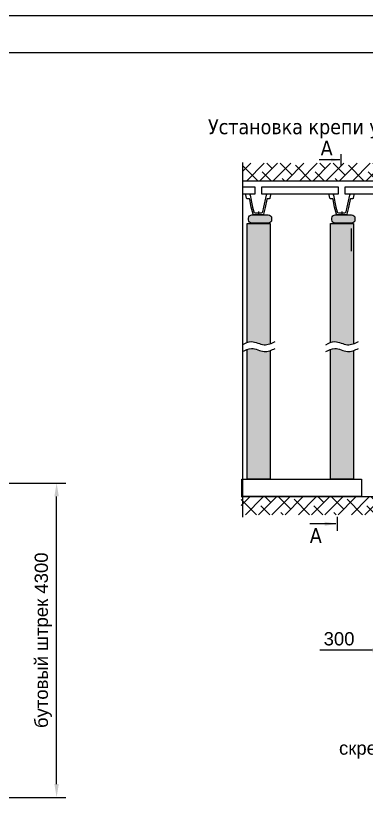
# Model space of a CAD drawing. Header units: inches. Extents: x 523 to 1492, y 69 to 539.
# Drawn here: x 950.5 to 998.2, y 404.1 to 510.3 of the extents above; entities that cross this region are included whole.
import ezdxf
from ezdxf import colors
from ezdxf.entities.mleader import LeaderData, LeaderLine
from ezdxf.math import Vec2, Vec3

# ---------------------------------------------------------------- set-up
doc = ezdxf.new("R2010")
doc.units = ezdxf.units.IN
doc.header["$MEASUREMENT"] = 0
doc.linetypes.add('осеваяX2', pattern=[101.60000000000001, 63.5, -12.7, 12.7, -12.7])
doc.styles.get("Standard").update_dxf_attribs({"font": 'arial.ttf'})
doc.styles.add('стиль', font='tahoma.ttf')
doc.dimstyles.new('ISO-25', dxfattribs={"dimtxt": 2.5, "dimasz": 2.5, "dimexe": 1.25, "dimexo": 0, "dimtad": 1, "dimdec": 0, "dimtxsty": 'Standard', "dimcen": 2.5, "dimadec": 0, "dimazin": 0, "dimtfac": 1, "dimtdec": 0, "dimtmove": 0, "dimatfit": 3, "dimfxl": 0, "dimarcsym": 0})

# ---------------------------------------------------------------- blocks, each defined once
blk = doc.blocks.new('СВП')
at = {"color": 0}
blk.add_line((95935.26509237598, -86122.48221550496), (95935.26509237598, -86100.20976179763), dxfattribs=at)
blk.add_lwpolyline([(95882.65074553443, -85996.10920410928), (95869.86127217746, -85996.10920410926, 0.4729876849505336), (95865.45854253418, -86001.47435532512), (95869.29284581868, -86020.74315843376, 0.3577846036558742), (95873.69557546196, -86024.35610940792), (95883.854523951, -86024.35610940792, -0.3591897542471007), (95888.26156241958, -86027.99099911889), (95897.47025168902, -86075.50315386473, 0.01414040828872565), (95897.52558220184, -86075.75090790451), (95907.64921766258, -86115.73138555598, 0.3433056656611421), (95912.00092561835, -86119.11852122717), (95964.37797750495, -86119.11852122717, 0.3429088249222801), (95968.72811615877, -86115.73756463449), (95979.43134862055, -86073.71899568102), (95988.40068008036, -86028.29039070506, -0.3582058494403171), (95992.80471332649, -86024.6708629856), (96002.92851117048, -86024.67086298557, 0.3549070609060847), (96007.3220635044, -86021.10283177238), (96011.34912291972, -86001.89250130893, 0.476116006556337), (96006.95557058581, -85996.48243033211), (95994.12823937213, -85996.48243033211, 0.3575220766244079), (95986.20479764297, -86002.97836454643), (95971.92688710838, -86074.38281323145), (95964.82347835762, -86100.37919407312, -0.3380787883886393), (95957.02893239658, -86106.32965703733), (95919.4513310666, -86106.32965703733, -0.3400054640143503), (95911.6422497228, -86100.32526653382), (95904.79336901315, -86074.56129487471, -0.01621548619232833), (95904.72774524002, -86074.27769639378), (95890.57794966988, -86002.62407187853, 0.3581958104778846)], format="xyb", close=True, dxfattribs=at)
blk = doc.blocks.new('*D125')
at = {"color": 0, "linetype": 'ByBlock', "lineweight": -2}
for p, q in [((1000.765125154559, 422.099695033387), (1000.765125154559, 425.3282533203669)), ((1003.765125154559, 422.099695033387), (1003.765125154559, 425.3282533203669)), ((998.9651251545586, 424.0782533203669), (991.8303366143128, 424.0782533203669)), ((1003.765125154559, 424.0782533203669), (1000.765125154559, 424.0782533203669)), ((1005.565125154558, 424.0782533203669), (1007.365125154559, 424.0782533203669))]:
    blk.add_line(p, q, dxfattribs=at)
at = {"color": 0, "linetype": 'ByBlock'}
for points in [[(998.9651251545586, 424.3782533203669), (998.9651251545586, 423.7782533203669), (1000.765125154559, 424.0782533203669)], [(1005.565125154558, 424.3782533203669), (1005.565125154558, 423.7782533203669), (1003.765125154559, 424.0782533203669)]]:
    blk.add_solid(points, dxfattribs=at)
at = {"layer": 'Defpoints', "color": 0, "linetype": 'ByBlock'}
for p in [(1003.765125154559, 424.0782533203669), (1000.765125154559, 422.099695033387), (1003.765125154559, 422.099695033387)]:
    blk.add_point(p, dxfattribs=at)
at = {"color": 0, "linetype": 'ByBlock', "lineweight": 15, "insert": (994.4401251545585, 425.6228986136821), "char_height": 1.8, "attachment_point": 5}
blk.add_mtext('300', dxfattribs=at)
blk = doc.blocks.new('*D313')
at = {"color": 0, "linetype": 'ByBlock', "lineweight": -2}
for p, q in [((940.3346497787047, 446.7758797152942), (957.311334192676, 446.7758797152942)), ((956.061334192676, 405.8960103106641), (956.061334192676, 444.9758797152942)), ((940.3346497787047, 404.096010310664), (957.311334192676, 404.096010310664))]:
    blk.add_line(p, q, dxfattribs=at)
at = {"color": 0, "linetype": 'ByBlock'}
for points in [[(955.761334192676, 444.9758797152942), (956.3613341926759, 444.9758797152942), (956.061334192676, 446.7758797152942)], [(955.761334192676, 405.8960103106641), (956.3613341926759, 405.8960103106641), (956.061334192676, 404.096010310664)]]:
    blk.add_solid(points, dxfattribs=at)
at = {"layer": 'Defpoints', "color": 0, "linetype": 'ByBlock'}
for p in [(940.3346497787047, 446.7758797152942), (956.061334192676, 446.7758797152942), (940.3346497787047, 404.096010310664)]:
    blk.add_point(p, dxfattribs=at)
at = {"color": 0, "linetype": 'ByBlock', "lineweight": 15, "insert": (954.2502496087741, 425.4359450129793), "char_height": 1.8, "attachment_point": 5, "rotation": 90}
blk.add_mtext('бутовый штрек 4300', dxfattribs=at)

msp = doc.modelspace()

# ---------------------------------------------------------------- hatches: boundary and pattern name
h = msp.add_hatch()
h.set_pattern_fill('ANSI38', color=0, scale=10.1896704, style=0)
h.set_pattern_definition([(45, (-44626.16983891476, -54578.82507569845), (-0.9006481297369803, 0.9006481297369798), []), (135, (-44626.16983891476, -54578.82507569845), (-2.70194438921094, 0.9006481297369803), [3.184271999999998, -1.910563199999999])])
h.paths.add_polyline_path([(981.3316037965253, 487.8449010022136), (1035.307262294895, 487.8449010022136), (1035.307262294895, 490.2219286600648), (981.3316037965253, 490.2219286600648)])
h = msp.add_hatch(color=30)
edge = h.paths.add_edge_path()
edge.add_line((982.6084144488668, 483.2064416051267), (984.8226335899558, 483.2064416051267))
edge.add_arc((984.8226335899587, 482.7535673651287), 0.4528742399979819, 4.02678779209964e-10, 90.00000000037392, ccw=False)
edge.add_line((985.2755078299565, 482.7535673651319), (985.2755078299565, 482.5321605336635))
edge.add_arc((984.8226335899674, 482.5321605336753), 0.4528742399891144, 269.9999999985329, 359.99999999850417, ccw=False)
edge.add_line((984.8226335899558, 482.079286293686), (982.6084144488668, 482.079286293686))
edge.add_arc((982.6084144488539, 482.5321605336767), 0.452874239990706, 180.0000000016684, 270.0000000016397, ccw=False)
edge.add_line((982.1555402088634, 482.5321605336635), (982.1555402088634, 482.7535673651319))
edge.add_arc((982.6084144488625, 482.7535673651273), 0.4528742399991188, 89.99999999945351, 179.9999999994247, ccw=False)
h = msp.add_hatch(color=30)
edge = h.paths.add_edge_path()
edge.add_line((993.9302704488655, 483.2064416051267), (996.144489589954, 483.2064416051267))
edge.add_arc((996.1444895899585, 482.7535673651273), 0.4528742399993462, 5.754259291279595e-10, 90.00000000057543, ccw=False)
edge.add_line((996.5973638299579, 482.7535673651319), (996.5973638299579, 482.5321605336635))
edge.add_arc((996.1444895899672, 482.5321605336767), 0.452874239990706, 269.99999999833153, 359.99999999833153, ccw=False)
edge.add_line((996.144489589954, 482.079286293686), (993.9302704488655, 482.079286293686))
edge.add_arc((993.9302704488539, 482.5321605336753), 0.4528742399893417, 180.0000000014958, 270.0000000014671, ccw=False)
edge.add_line((993.4773962088648, 482.5321605336635), (993.4773962088648, 482.7535673651319))
edge.add_arc((993.9302704488625, 482.7535673651287), 0.4528742399977546, 89.99999999962608, 179.9999999995973, ccw=False)
h = msp.add_hatch(color=253)
h.paths.add_polyline_path([(981.9707583754189, 465.8756131968685), (981.9779685848805, 465.8785218757457), (982.0729488031573, 465.9125575039666), (982.1681410524459, 465.9417867243178), (982.2635718366364, 465.9656087358107), (982.3592676596006, 465.9834227374604), (982.4552550252174, 465.9946279282913), (982.5515604266516, 465.9986237848543), (982.6481979828095, 465.9951304430606), (982.745145599448, 465.9848064440157), (982.8423745927078, 465.9684810885501), (982.939856278726, 465.9469836775133), (983.0375619736456, 465.921143511744), (983.1354629935838, 465.8917898920899), (983.2335306547061, 465.8597521193947), (983.3317362731182, 465.8258594945032), (983.4300511649292, 465.7909413182388), (983.5284466464129, 465.7558268914763), (983.6268940335472, 465.7213455150336), (983.725364642557, 465.6883264897674), (983.8238297895261, 465.6575991165209), (983.9222607906333, 465.6299926961315), (984.0206289619966, 465.6063365294422), (984.1189056197534, 465.5874599173021), (984.2170620800403, 465.574192160549), (984.3150713147052, 465.5673088782296), (984.4129279705649, 465.5668829390602), (984.5106419244282, 465.5724934215027), (984.6082233692987, 465.5837091525946), (984.705682498178, 465.6000989593617), (984.8030295040569, 465.6212316688247), (984.9002745799371, 465.6466761080133), (984.9974279188311, 465.6760011039546), (985.0951473517227, 465.7089941458958), (985.0951473517227, 482.057057031865), (981.9707583754189, 482.057057031865)])
h.paths.add_polyline_path([(982.0729488031573, 464.9897369052874), (981.9707583754189, 464.9531175389648), (981.9707583754189, 447.2910172880734), (985.0951473517227, 447.2910172880734), (985.0951473517227, 464.7861938595988), (985.0944997137178, 464.7859548850056), (984.9974279188248, 464.7531805052809), (984.9002745799371, 464.7238555093345), (984.8030295040539, 464.698411070146), (984.7056824981748, 464.6772783606834), (984.6082233692987, 464.6608885539163), (984.5106419244312, 464.6496728228299), (984.4129279705649, 464.644062340381), (984.3150713147052, 464.6444882795513), (984.2170620800403, 464.6513715618703), (984.1189056197534, 464.6646393186229), (984.0206289619966, 464.6835159307689), (983.9222607906333, 464.7071720974523), (983.8238297895289, 464.7347785178422), (983.7253646425515, 464.7655058910941), (983.6268940335583, 464.7985249163548), (983.5284466463959, 464.8330062928085), (983.4300511649235, 464.8681207195546), (983.3317362731127, 464.903038895824), (983.2335306547036, 464.9369315207218), (983.135462993587, 464.9689692934171), (983.0375619736401, 464.9983229130708), (982.939856278726, 465.0241630788346), (982.8423745927078, 465.0456604898718), (982.7451455994449, 465.061985845336), (982.6481979828095, 465.0723098443818), (982.5515604266516, 465.0758031861751), (982.4552550252174, 465.0718073296125), (982.3592676596006, 465.0606021387816), (982.2635718366332, 465.0427881371315), (982.1681410524484, 465.0189661256386)])
h = msp.add_hatch(color=253)
h.paths.add_polyline_path([(996.4170033517214, 464.7861938596052), (996.4163557137192, 464.7859548850056), (996.3192839188287, 464.7531805052809), (996.2221305799358, 464.7238555093345), (996.1248855040556, 464.698411070146), (996.0275384981758, 464.6772783606834), (995.9300793693001, 464.6608885539163), (995.8324979244285, 464.6496728228299), (995.734783970566, 464.644062340381), (995.6369273147038, 464.6444882795513), (995.5389180800416, 464.6513715618703), (995.4407616197484, 464.6646393186293), (995.3424849619951, 464.6835159307689), (995.2441167906402, 464.7071720974523), (995.145685789533, 464.7347785178422), (995.0472206425532, 464.7655058910941), (994.948750033557, 464.7985249163548), (994.8503026464002, 464.8330062927971), (994.7519071649849, 464.8681207195546), (994.653592273125, 464.9030388958122), (994.5553866547041, 464.9369315207159), (994.4573189935845, 464.9689692934112), (994.359417973641, 464.9983229130648), (994.2617122787244, 465.02416307884), (994.1642305927087, 465.0456604898718), (994.067001599446, 465.061985845336), (993.9700539828077, 465.0723098443818), (993.8734164266559, 465.0758031861751), (993.7771110252188, 465.0718073296125), (993.681123659602, 465.0606021387816), (993.5854278366346, 465.0427881371315), (993.4899970524496, 465.0189661256386), (993.3948048031548, 464.9897369052937), (993.2926143754171, 464.9531175389648), (993.2926143754171, 447.2910172880734), (996.4170033517214, 447.2910172880734)])
h.paths.add_polyline_path([(996.3192839188287, 465.6760011039546), (996.4170033517214, 465.7089941458958), (996.4170033517214, 482.057057031865), (993.2926143754171, 482.057057031865), (993.2926143754171, 465.8756131968685), (993.2998245848848, 465.8785218757457), (993.3948048031548, 465.9125575039666), (993.4899970524496, 465.9417867243178), (993.5854278366371, 465.9656087358107), (993.681123659602, 465.9834227374604), (993.7771110252188, 465.9946279282913), (993.873416426653, 465.9986237848543), (993.9700539828077, 465.9951304430606), (994.0670015994494, 465.9848064440157), (994.1642305927087, 465.9684810885501), (994.2617122787274, 465.9469836775133), (994.359417973641, 465.921143511744), (994.4573189935845, 465.8917898920899), (994.5553866546957, 465.8597521193947), (994.6535922731168, 465.8258594944969), (994.7519071650106, 465.7909413182329), (994.8503026464373, 465.7558268914581), (994.9487500335626, 465.7213455150336), (995.0472206425468, 465.6883264897733), (995.145685789533, 465.6575991165209), (995.2441167906311, 465.6299926961315), (995.3424849619978, 465.6063365294422), (995.440761619752, 465.5874599173021), (995.5389180800416, 465.574192160549), (995.6369273147066, 465.5673088782296), (995.734783970569, 465.5668829390602), (995.8324979244285, 465.5724934215027), (995.9300793693001, 465.5837091525946), (996.0275384981735, 465.6000989593617), (996.1248855040556, 465.6212316688247), (996.2221305799358, 465.6466761080133)])
h = msp.add_hatch()
h.set_pattern_fill('ANSI38', color=0, scale=10.1896704, style=0)
h.set_pattern_definition([(45, (-44626.35462074821, -54624.18584755951), (-0.9006481297369798, 0.9006481297369796), []), (135, (-44626.35462074821, -54624.18584755951), (-2.70194438921094, 0.9006481297369798), [3.184271999999998, -1.910563199999999])])
h.paths.add_polyline_path([(981.1468219630776, 442.4841291411562), (1035.122480461451, 442.4841291411562), (1035.122480461451, 444.8611567990015), (981.1468219630776, 444.8611567990015)])

# ---------------------------------------------------------------- linework, layer by layer
for p, q in [((522.6980652047268, 510.2678220818113), (1491.606410209034, 510.2678220818118)), ((542.6980652047268, 505.2678220818113), (1486.606410209035, 505.2678220818113))]:
    msp.add_line(p, q)
at = {"color": 0, "linetype": 'Continuous'}
for p, q in [((994.5600491696853, 490.6752172239385), (991.7530192609568, 490.6752172239385)), ((994.6989899773207, 491.443149733851), (994.6989899773207, 489.9069543178343)), ((994.16992978383, 442.2145538117584), (994.16992978383, 440.294309541714)), ((993.9962537742854, 441.25463817436), (990.4874663883734, 441.25463817436))]:
    msp.add_line(p, q, dxfattribs=at)
at = {"color": 0}
for p, q in [((981.3316037965253, 487.8449010022136), (1035.308440973121, 487.8449010022136)), ((996.1444627796384, 478.2751853975346), (996.1445788458723, 481.3639090641427))]:
    msp.add_line(p, q, dxfattribs=at)
at = {"color": 0, "linetype": 'ByBlock'}
msp.add_line((981.1468219630776, 444.9754079115428), (1035.123659139674, 444.9754079115428), dxfattribs=at)
at = {"color": 0, "linetype": 'осеваяX2'}
msp.add_lwpolyline([(981.3316037965253, 490.3361797726129), (981.3316037965253, 442.1657851880632)], dxfattribs=at)
at = {"color": 7, "linetype": 'ByBlock', "lineweight": 15}
msp.add_lwpolyline([(981.3316037965253, 486.0615302616361), (983.0615992179482, 486.0615302616361), (983.0615992179482, 486.9607088047678), (981.3316037965253, 486.9607088047678)], dxfattribs=at)
for points in [[(983.8964733620924, 486.0615302616361), (994.3834552179469, 486.0615302616361), (994.3834552179469, 486.9607088047678), (983.8964733620924, 486.9607088047678)], [(995.2183293620938, 486.0615302616361), (1005.705311217948, 486.0615302616361), (1005.705311217948, 486.9607088047678), (995.2183293620938, 486.9607088047678)]]:
    msp.add_lwpolyline(points, close=True, dxfattribs=at)
at = {"color": 0}
for points in [[(982.6084144488668, 483.2064416051267), (984.8226335899558, 483.2064416051267, -0.414213562373095), (985.2755078299565, 482.7535673651319), (985.2755078299565, 482.5321605336635, -0.414213562373095), (984.8226335899558, 482.079286293686), (982.6084144488668, 482.079286293686, -0.414213562373095), (982.1555402088634, 482.5321605336635), (982.1555402088634, 482.7535673651319, -0.414213562373095)], [(993.9302704488655, 483.2064416051267), (996.144489589954, 483.2064416051267, -0.414213562373095), (996.5973638299579, 482.7535673651319), (996.5973638299579, 482.5321605336635, -0.414213562373095), (996.144489589954, 482.079286293686), (993.9302704488655, 482.079286293686, -0.414213562373095), (993.4773962088648, 482.5321605336635), (993.4773962088648, 482.7535673651319, -0.414213562373095)]]:
    msp.add_lwpolyline(points, format="xyb", close=True, dxfattribs=at)
for points in [[(981.9707583754189, 465.8757557845802), (981.9707583754189, 482.057057031865), (985.0951473517227, 482.057057031865), (985.0951473517227, 465.7090048497566)], [(993.2926143754171, 465.8757557845802), (993.2926143754171, 482.057057031865), (996.4170033517214, 482.057057031865), (996.4170033517214, 465.7090048497566)], [(985.0951473517227, 464.7861842510833), (985.0951473517227, 447.2910172880734), (981.9707583754189, 447.2910172880734), (981.9707583754189, 464.9529351859014)], [(996.4170033517214, 464.7861842510833), (996.4170033517214, 447.2910172880734), (993.2926143754171, 447.2910172880734), (993.2926143754171, 464.9529351859014)]]:
    msp.add_lwpolyline(points, dxfattribs=at)
msp.add_lwpolyline([(981.2502519179282, 447.2910172880734), (997.4917025553191, 447.2910172880734), (997.4917200132288, 444.9755503861179), (981.2502519179282, 444.9745973344584)], close=True)
for points in [[(981.3168175998276, 465.5561603404099), (982.5414128128043, 465.998560357943), (984.2528954842148, 465.5709062032802), (985.7725752580234, 465.998560357943)], [(981.3168175998276, 464.6333397417311), (982.5414128128043, 465.0757397592633), (984.2528954842148, 464.648085604601), (985.7725752580234, 465.0757397592633)], [(992.6386735998292, 465.5561603404099), (993.863268812805, 465.998560357943), (995.574751484213, 465.5709062032802), (997.0944312580245, 465.998560357943)], [(992.6386735998292, 464.6333397417311), (993.863268812805, 465.0757397592633), (995.574751484213, 464.648085604601), (997.0944312580245, 465.0757397592633)]]:
    msp.add_spline(points, degree=3, dxfattribs=at)
at = {"color": 0, "linetype": 'ByBlock'}
for points in [[(993.3324637715825, 490.9028063934798), (993.3324637715825, 490.4472976582279), (994.6989899773207, 490.6750520258197)], [(992.4617720266556, 441.5391246362806), (992.4617720266556, 440.9697387172159), (994.16992978383, 441.2544316767362)]]:
    msp.add_solid(points, dxfattribs=at)

# ---------------------------------------------------------------- block references
at = {"linetype": 'ByBlock', "xscale": -0.02316543546157845, "yscale": 0.02316543546157845, "zscale": 0.02316543546139209}
for p in [(3205.909463846212, 2478.193323724473), (3217.231319846211, 2478.193323724473)]:
    msp.add_blockref('СВП', p, dxfattribs=at)

# ---------------------------------------------------------------- texts
at = {"color": 7, "linetype": 'ByBlock', "lineweight": 15, "style": 'стиль'}
for s, p in [('Установка крепи усиления на вент. штреке  ', (976.6303259451606, 494.1615948388744)), ('А', (991.9405624445644, 491.2847019739179)), ('А', (990.4642658147409, 438.6526844509776))]:
    msp.add_text(s, height=2.01551588305656, dxfattribs=at).set_placement(p)

# ---------------------------------------------------------------- dimensions: what is measured, and where the dimension line sits
at = {"color": 7, "linetype": 'ByBlock', "lineweight": 15}
dim = msp.add_linear_dim(base=(956.061334192676, 446.7758797152942), p1=(940.3346497787047, 404.096010310664), p2=(940.3346497787047, 446.7758797152942), angle=90, text='бутовый штрек 4300', dimstyle='ISO-25', override={"dimtxt": 1.8, "dimasz": 1.8, "dimlfac": 100, "dimrnd": 0.05, "dimfxl": 1.25}, dxfattribs=at)
dim.commit()
dim.dimension.update_dxf_attribs({"geometry": '*D313', "text_midpoint": (954.2502496087741, 425.4359450129793)})
dim = msp.add_linear_dim(base=(1003.765125154559, 424.0782533203669), p1=(1000.765125154559, 422.099695033387), p2=(1003.765125154559, 422.099695033387), dimstyle='ISO-25', override={"dimtxt": 1.8, "dimasz": 1.8, "dimlfac": 100, "dimrnd": 0.05, "dimfxl": 1.25}, dxfattribs=at)
dim.commit()
dim.dimension.update_dxf_attribs({"geometry": '*D125', "text_midpoint": (994.4401251545585, 424.0782533203669), "dimtype": 160})

# ---------------------------------------------------------------- leaders
ml = msp.add_multileader_mtext('Standard')
ml.set_content('скрепер', color=256)
ml.set_leader_properties()
ml.build(insert=Vec2(0, 0))
ml.multileader.update_dxf_attribs({"dogleg_length": 0.36, "arrow_head_size": 1.8})
ctx = ml.context
ctx.base_point, ctx.char_height, ctx.arrow_head_size, ctx.landing_gap_size, ctx.plane_origin = Vec3(994.5404891837865, 410.5407466059864), 1.8, 1.8, 0.09, Vec3(1006.483404279171, 415.6712982392396)
ctx.text_align_type = 2
notes = []
notes.append((ctx, [(0, (1, 1, 0), (1004.194677451181, 410.5407466059864), (-1, 0), 0.36, [(0, [(1008.212751949591, 416.1086479002792)], 0, [])])]))
ctx.mtext.insert, ctx.mtext.alignment, ctx.mtext.flow_direction = Vec3(1003.744677451181, 411.6906101803384), 3, 5
for ctx, leaders in notes:
    for number, flags, end, landing, length, lines in leaders:
        leader = LeaderData()
        leader.index, (leader.has_last_leader_line, leader.has_dogleg_vector, leader.attachment_direction) = number, flags
        leader.last_leader_point, leader.dogleg_vector, leader.dogleg_length = Vec3(end), Vec3(landing), length
        for number, points, colour, breaks in lines:
            line = LeaderLine()
            line.index, line.vertices, line.color, line.breaks = number, Vec3.list(points), colors.encode_raw_color(colour), breaks
            leader.lines.append(line)
        ctx.leaders.append(leader)

doc.saveas('drawing.dxf')
